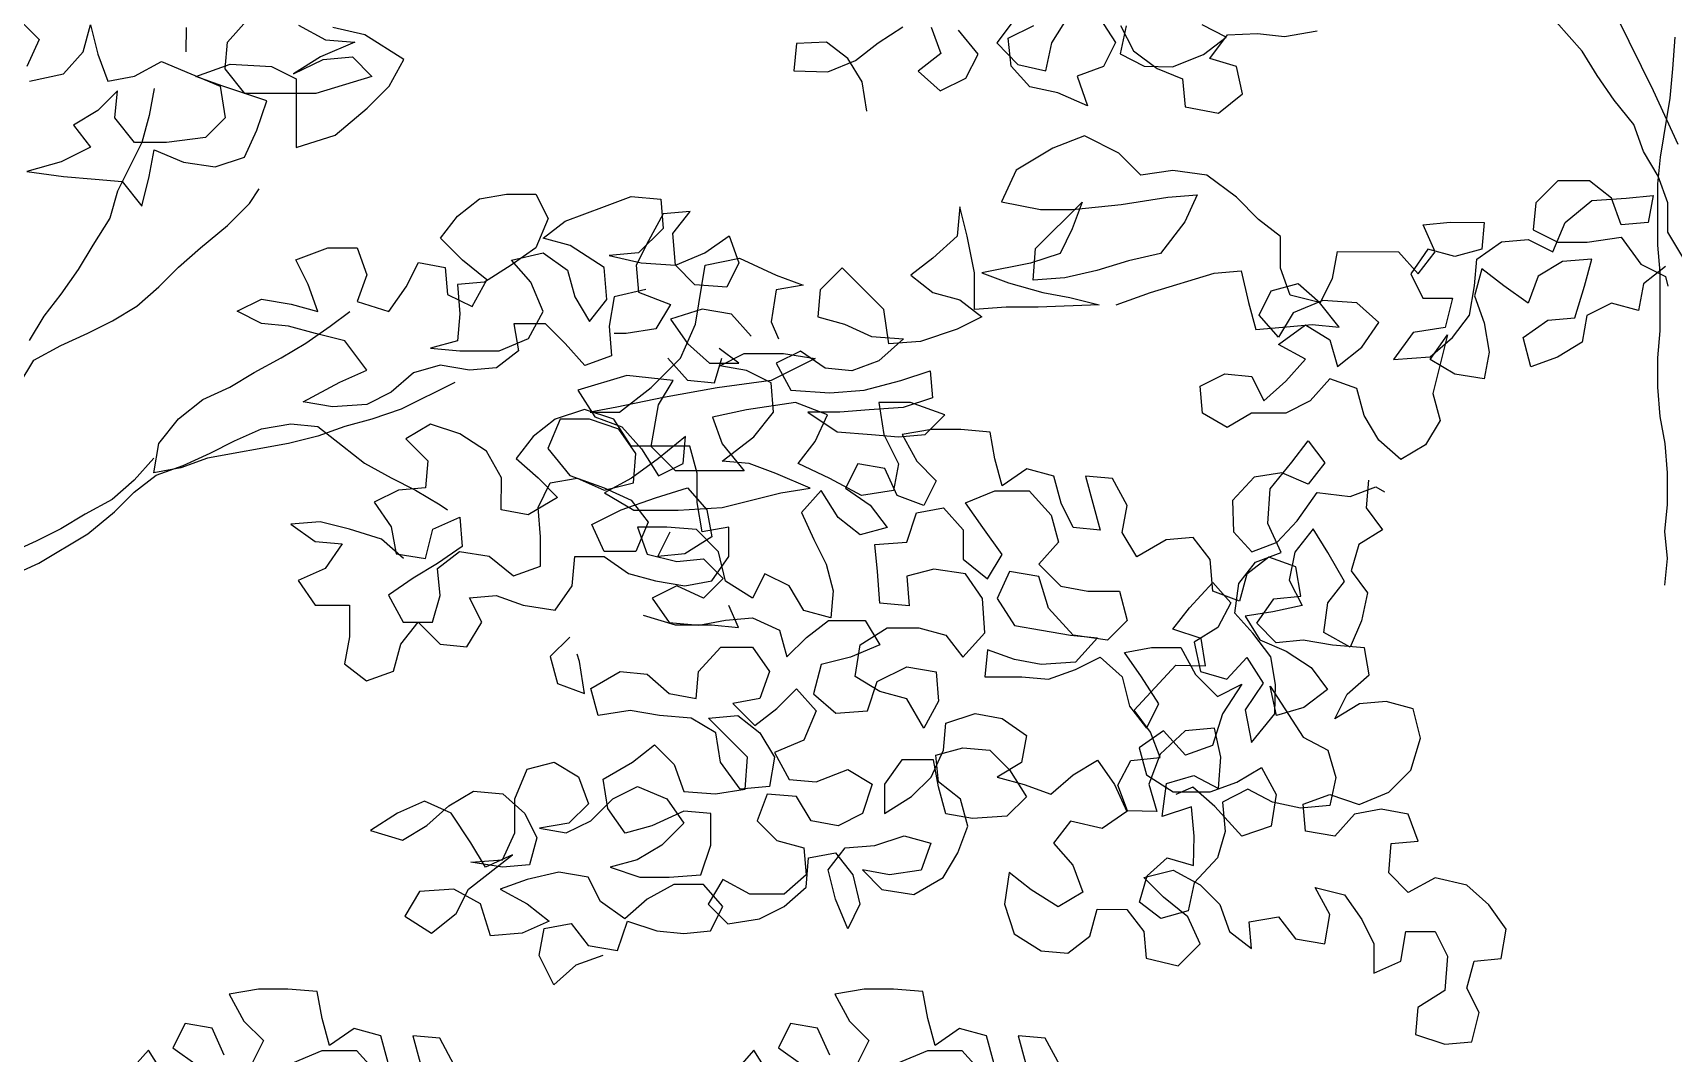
# Model space of a CAD drawing. Header units: inches. Extents: x 350994 to 353538, y 1581369 to 1583842.
# Drawn here: x 351498.56 to 351499.651, y 1583578.015 to 1583578.694 of the extents above; entities that cross this region are included whole.
import ezdxf

# ---------------------------------------------------------------- set-up
doc = ezdxf.new("R2010")
doc.units = ezdxf.units.IN
doc.header["$MEASUREMENT"] = 0
doc.linetypes.add('1', pattern=[0])
doc.layers.add('FOREST', color=96, linetype='Continuous')
doc.layers.add('TREE', color=81, linetype='1')

# ---------------------------------------------------------------- blocks, each defined once
blk = doc.blocks.new('TREE_4')
at = {"color": 94}
for points in [[(801.7, 7581.3), (824.8, 7558.2), (810.3, 7526.4)], [(813.2, 7509), (853.6, 7517.7), (876.8, 7543.7), (885.5, 7575.5), (894.1, 7540.8), (905.7, 7508.9), (937.5, 7514.7), (969.3, 7532), (1038.7, 7503), (1044.4, 7465.4), (1021.3, 7442.3), (975, 7436.6), (937.4, 7436.6), (914.3, 7465.6), (917.2, 7497.4), (894.1, 7474.3), (865.2, 7456.9), (885.4, 7430.9), (850.7, 7413.6), (810.2, 7402.1), (853.5, 7396.2), (891.1, 7393.3), (922.9, 7390.4), (946, 7361.4), (954.7, 7396.1), (960.5, 7427.9), (995.2, 7413.4), (1032.8, 7407.6), (1067.5, 7419.2), (1082, 7451), (1093.6, 7485.6), (1041.6, 7503), (1009.8, 7514.6), (1050.3, 7529), (1099.4, 7526.1), (1128.3, 7511.6), (1128.2, 7430.7), (1174.5, 7445.1), (1212.1, 7476.9), (1238.2, 7502.9), (1255.6, 7534.6), (1209.3, 7563.6), (1171.7, 7572.3)], [(1131.3, 7575.2), (1163.1, 7557.9), (1197.7, 7554.9), (1157.3, 7537.6), (1125.4, 7517.4), (1160.1, 7534.7), (1194.8, 7537.6), (1217.9, 7514.4), (1151.4, 7494.3), (1067.6, 7494.3), (1044.5, 7523.3), (1047.4, 7555.1), (1073.4, 7584)], [(998.3, 7572.5), (998.2, 7543.6)], [(960.6, 7500.2), (954.8, 7468.4), (946.1, 7436.6), (917.1, 7378.8), (908.4, 7347), (888.2, 7315.2), (870.8, 7286.3), (850.5, 7257.4), (830.3, 7231.4), (812.9, 7202.5)], [(647.8, 6884.7), (668, 6910.7), (679.6, 6942.5), (697, 6971.4), (717.3, 7000.2), (734.7, 7029.1), (778.1, 7115.8), (801.3, 7150.5), (818.6, 7179.4), (850.5, 7196.7), (882.3, 7211.2), (911.2, 7225.6), (940.1, 7242.9), (966.2, 7266), (989.3, 7289.1), (1015.4, 7312.2), (1047.2, 7338.2), (1073.2, 7364.2), (1084.8, 7381.6)], [(1541.5, 7262.6), (1503.9, 7254), (1498.1, 7219.3), (1501, 7184.6), (1469.2, 7173), (1446.1, 7199.1), (1423, 7222.2), (1385.4, 7222.3), (1391.1, 7190.5), (1365.1, 7170.2), (1333.3, 7167.4), (1298.6, 7173.2), (1266.8, 7164.5), (1240.7, 7141.4), (1211.8, 7127), (1171.3, 7124.2), (1136.6, 7130), (1180, 7153.1), (1211.8, 7167.5), (1185.9, 7202.2), (1151.2, 7210.9), (1119.4, 7219.6), (1087.6, 7222.5), (1058.7, 7237), (1087.6, 7251.4), (1122.3, 7245.6), (1154.1, 7236.9), (1142.5, 7268.7), (1128.1, 7297.7), (1165.7, 7312.1), (1200.4, 7312.1), (1211.9, 7280.2), (1200.4, 7248.5), (1237.9, 7236.9), (1258.2, 7265.8), (1272.7, 7294.6), (1304.5, 7288.8), (1307.3, 7257), (1336.2, 7242.5), (1353.6, 7274.3), (1324.7, 7297.5), (1298.7, 7323.5), (1319, 7349.5), (1345, 7369.8), (1376.8, 7375.5), (1411.5, 7375.5), (1426, 7346.6), (1411.5, 7311.9), (1382.5, 7291.7), (1350.7, 7271.4), (1318.9, 7268.6), (1321.8, 7233.9), (1318.9, 7202.1), (1287, 7193.4), (1321.7, 7190.5), (1368, 7190.5), (1402.7, 7204.9), (1420.1, 7236.7), (1405.7, 7271.4), (1382.6, 7297.4), (1420.1, 7306.1), (1449, 7285.8), (1457.7, 7254), (1475, 7225.1), (1495.3, 7251.1), (1492.4, 7288.7), (1452, 7314.7), (1420.2, 7323.4), (1446.2, 7343.6), (1492.5, 7360.9), (1524.3, 7372.5), (1559, 7369.6), (1561.8, 7334.9), (1532.9, 7306), (1498.2, 7303.1), (1535.8, 7294.4), (1576.3, 7291.5), (1611, 7305.9), (1639.9, 7326.1), (1651.4, 7294.3), (1637, 7265.4), (1599.4, 7268.3), (1576.3, 7291.5), (1573.4, 7329.1), (1593.7, 7355.1), (1561.9, 7352.2), (1544.5, 7320.4), (1530, 7291.5), (1532.9, 7259.7), (1570.4, 7245.2), (1553.1, 7216.3), (1518.4, 7210.6), (1503.9, 7210.6)], [(1315.9, 7152.9), (1252.3, 7121.2), (1217.6, 7109.7), (1185.8, 7101), (1153.9, 7089.5), (1119.2, 7080.8), (1023.8, 7063.6), (992, 7052), (960.2, 7046.3), (966, 7081), (989.2, 7109.9), (1018.1, 7133), (1049.9, 7147.4), (1078.8, 7164.7), (1110.7, 7182), (1139.6, 7199.4), (1168.5, 7219.6), (1191.7, 7236.9)], [(1665.8, 7207.6), (1642.7, 7233.6), (1608, 7239.4), (1570.4, 7227.9), (1590.6, 7198.9), (1616.6, 7175.8), (1651.3, 7175.8), (1628.2, 7193.1)], [(1567.5, 7181.6), (1590.6, 7155.6), (1622.4, 7152.7), (1631.1, 7181.6)], [(1255, 6944.8), (1229, 6968), (1191.4, 6979.6), (1156.7, 6988.3), (1122, 6985.4), (1150.9, 6965.2), (1182.7, 6962.2), (1162.5, 6933.3), (1130.7, 6918.9), (1150.9, 6890), (1191.4, 6889.9), (1191.3, 6852.4), (1185.5, 6820.6), (1211.5, 6800.3), (1243.3, 6811.8), (1252, 6843.6), (1272.3, 6869.6), (1298.3, 6843.6), (1330.1, 6840.7), (1347.5, 6869.6), (1333, 6898.5), (1364.8, 6901.3), (1396.6, 6889.8), (1434.2, 6883.9), (1454.5, 6912.8), (1457.4, 6947.5), (1492.1, 6947.5), (1521, 6927.2), (1552.8, 6918.5), (1587.5, 6912.7), (1619.3, 6918.5), (1639.6, 6947.4), (1639.6, 6982.1), (1607.8, 6976.3), (1602, 7011), (1602.1, 7045.7), (1593.4, 7077.5), (1524, 7077.6), (1503.8, 7109.4), (1469.1, 7121), (1434.4, 7109.5), (1408.4, 7089.2), (1388.1, 7063.2), (1414.1, 7040.1), (1437.2, 7016.9), (1402.5, 6996.7), (1370.7, 7002.5), (1370.8, 7040.1), (1353.4, 7071.9), (1321.6, 7092.2), (1287, 7103.8), (1258, 7086.5), (1284, 7060.4), (1281.1, 7028.6), (1249.3, 7025.8), (1220.4, 7011.4), (1240.6, 6982.4), (1246.3, 6950.6), (1281, 6944.8), (1289.7, 6979.5), (1321.6, 6993.9), (1324.4, 6959.2), (1295.5, 6939), (1266.6, 6921.7), (1237.6, 6901.5), (1254.9, 6869.6), (1289.6, 6869.6), (1298.3, 6901.4), (1295.5, 6933.2), (1321.5, 6953.4), (1356.2, 6947.6), (1385.1, 6924.5), (1416.9, 6936), (1416.9, 6970.7), (1414.1, 7005.4), (1428.6, 7034.3), (1460.4, 7040), (1492.2, 7025.6), (1526.9, 7034.2), (1529.8, 7068.9), (1509.6, 7097.8), (1474.9, 7109.4), (1440.2, 7109.5), (1425.7, 7074.8), (1451.7, 7042.9), (1492.2, 7028.4), (1524, 7014), (1544.2, 6987.9), (1529.7, 6953.2), (1492.1, 6953.3), (1477.7, 6985.1), (1512.4, 7002.4), (1552.9, 7016.8), (1590.5, 7028.4), (1613.6, 7002.3), (1619.3, 6970.5), (1587.5, 6950.3), (1555.7, 6947.4), (1570.2, 6976.3)], [(792.4, 6925), (824.2, 6939.4), (882.1, 6974.1), (913.9, 7000.1), (937, 7023.2), (963.1, 7043.4), (994.9, 7054.9), (1026.7, 7069.4), (1055.6, 7083.8), (1087.5, 7098.2), (1122.2, 7104), (1154, 7101), (1182.9, 7077.9), (1208.9, 7057.6), (1240.6, 7040.2), (1269.5, 7025.8), (1298.4, 7008.4), (1307.1, 7002.6)], [(1490.8, 6476.1), (1458.9, 6464.5), (1432.9, 6441.4), (1415.6, 6476.1), (1421.4, 6507.9), (1453.2, 6513.7), (1473.4, 6487.6), (1508.1, 6481.8), (1519.7, 6516.5), (1554.4, 6504.9), (1586.2, 6502), (1618, 6504.9), (1632.5, 6533.8), (1609.4, 6559.8), (1574.7, 6559.8), (1542.9, 6542.5), (1516.8, 6519.4), (1487.9, 6539.7), (1473.5, 6568.6), (1438.8, 6574.4), (1401.2, 6565.8), (1369.4, 6554.2), (1401.2, 6536.9), (1427.2, 6516.6), (1395.4, 6502.2), (1357.8, 6499.3), (1346.2, 6536.9), (1314.5, 6554.3), (1274, 6551.4), (1256.6, 6522.5), (1288.4, 6502.3), (1317.3, 6525.4), (1331.8, 6554.3), (1383.9, 6594.7), (1352.1, 6580.3), (1334.7, 6609.2), (1311.6, 6643.9), (1279.9, 6658.4), (1248, 6644), (1216.2, 6623.8), (1253.8, 6612.2), (1282.7, 6629.5), (1308.8, 6652.6), (1337.7, 6669.9), (1372.4, 6667), (1398.4, 6643.8), (1412.8, 6614.9), (1404.1, 6583.1), (1372.3, 6580.3), (1334.7, 6586.1), (1372.3, 6588.9), (1386.8, 6620.7), (1386.8, 6661.2), (1401.3, 6695.9), (1433.1, 6704.5), (1462, 6687.2), (1473.6, 6655.3), (1450.4, 6632.2), (1415.7, 6626.5), (1447.5, 6620.7), (1476.4, 6635.1), (1502.5, 6661.1), (1531.4, 6675.5), (1566.1, 6661), (1586.3, 6632.1), (1560.3, 6606.1), (1531.3, 6588.8), (1499.5, 6580.1), (1534.2, 6568.6), (1568.9, 6568.5), (1606.5, 6571.4), (1618.1, 6606.1), (1618.1, 6643.6), (1586.3, 6646.6), (1548.7, 6629.3), (1516.9, 6620.6), (1496.7, 6649.5), (1490.9, 6684.2), (1525.7, 6704.4), (1551.7, 6724.7), (1574.8, 6701.5), (1586.3, 6669.7), (1623.9, 6666.8), (1658.6, 6672.5), (1661.6, 6710.1), (1615.3, 6756.4), (1650, 6759.3), (1676, 6739), (1693.4, 6710.1), (1687.5, 6675.4), (1652.8, 6672.5), (1629.7, 6704.4), (1624, 6739.1), (1595.1, 6756.4), (1557.5, 6759.4), (1522.8, 6765.2), (1485.2, 6759.4), (1476.6, 6791.2), (1511.3, 6811.4), (1543.1, 6808.5), (1569.1, 6785.4), (1600.9, 6779.6), (1603.8, 6811.4), (1629.9, 6840.2), (1667.5, 6840.2), (1687.7, 6811.3), (1676.1, 6779.5), (1644.3, 6773.7), (1670.3, 6747.7), (1696.3, 6767.9), (1719.5, 6791), (1742.6, 6765), (1728.1, 6730.3), (1693.4, 6715.9), (1710.7, 6684), (1742.5, 6681.1), (1780.1, 6695.5), (1809, 6678.2), (1797.4, 6643.5), (1768.5, 6629.1), (1736.7, 6634.9), (1719.3, 6663.8), (1684.6, 6666.7), (1673.1, 6634.9), (1696.2, 6611.8), (1728, 6603.1), (1730.8, 6571.3), (1704.8, 6548.2), (1664.3, 6548.2), (1632.5, 6565.6), (1615.1, 6536.7), (1638.2, 6513.5), (1675.8, 6519.3), (1704.8, 6533.7), (1730.8, 6556.8), (1733.7, 6591.5), (1765.5, 6597.3), (1785.8, 6571.2), (1794.4, 6536.5), (1779.9, 6507.6), (1765.5, 6542.3), (1756.8, 6577), (1777.1, 6603), (1811.8, 6605.9), (1846.5, 6617.4), (1878.3, 6608.7), (1866.7, 6576.9), (1829.1, 6571.2), (1797.3, 6577), (1820.4, 6553.8), (1858, 6548), (1892.7, 6568.2), (1910.1, 6597.1), (1921.7, 6628.9), (1913.1, 6660.7), (1887.1, 6681), (1884.2, 6712.8), (1916, 6721.4), (1947.8, 6718.5), (1970.9, 6695.4), (1991.1, 6663.5), (1968, 6640.4), (1927.5, 6637.6), (1895.7, 6643.4), (1887, 6675.2), (1881.3, 6707), (1843.7, 6707), (1823.4, 6678.2), (1823.4, 6643.5), (1855.2, 6663.7), (1878.4, 6686.8), (1892.9, 6718.6), (1895.8, 6750.4), (1930.5, 6761.9), (1962.3, 6756.1), (1991.2, 6735.8), (1985.4, 6704), (1956.4, 6686.7), (1988.2, 6678), (2020, 6666.4), (2046.1, 6689.5), (2075, 6706.8), (2095.2, 6677.9), (2109.7, 6646.1), (2080.7, 6625.9), (2043.1, 6634.6), (2022.9, 6608.6), (2046, 6582.5), (2057.5, 6550.7), (2028.6, 6533.4), (1996.8, 6553.7), (1970.8, 6573.9), (1965, 6536.4), (1976.5, 6501.6), (2008.3, 6481.4), (2040.1, 6478.5), (2066.1, 6498.7), (2074.8, 6530.5), (2109.5, 6530.4), (2129.8, 6504.4), (2132.6, 6472.6), (2170.2, 6463.9), (2196.2, 6489.9), (2181.8, 6521.7), (2152.9, 6544.9), (2129.8, 6568), (2164.5, 6576.6), (2196.3, 6559.3), (2219.4, 6536.1), (2231, 6504.3), (2257, 6484), (2254.1, 6515.8), (2288.8, 6521.6), (2309, 6495.6), (2343.7, 6489.7), (2349.5, 6524.4), (2332.2, 6556.3), (2366.9, 6547.5), (2387.1, 6518.6), (2401.5, 6489.7), (2401.5, 6455), (2433.3, 6469.4), (2439.1, 6504.1), (2473.8, 6504.1), (2488.3, 6475.2), (2485.3, 6434.7), (2453.5, 6414.5), (2450.6, 6382.7), (2485.3, 6371.1), (2517.1, 6373.9), (2525.8, 6408.6), (2511.4, 6437.5), (2520.1, 6469.3), (2551.9, 6472.2), (2557.7, 6506.9), (2537.5, 6535.8), (2511.5, 6559), (2473.9, 6567.7), (2442.1, 6550.4), (2419, 6573.5), (2421.9, 6608.2), (2453.7, 6611.1), (2442.1, 6642.9), (2410.3, 6648.7), (2378.5, 6643), (2355.4, 6617), (2320.7, 6622.8), (2317.8, 6654.6), (2349.6, 6666.1), (2384.3, 6654.5), (2419, 6668.9), (2445.1, 6694.9), (2456.7, 6732.5), (2448, 6767.2), (2416.2, 6775.9), (2384.4, 6773.1), (2355.5, 6755.7), (2370, 6784.6), (2396, 6807.7), (2390.3, 6839.5), (2352.7, 6842.5), (2318, 6848.3), (2286.2, 6845.4), (2263.1, 6868.6), (2283.4, 6897.5), (2315.2, 6900.3), (2309.4, 6935), (2277.6, 6946.6), (2251.6, 6926.4), (2242.9, 6894.6), (2211.1, 6906.2), (2208.2, 6943.8), (2188, 6969.8), (2156.2, 6967), (2121.5, 6946.8), (2104.2, 6975.7), (2110, 7007.5), (2092.7, 7039.3), (2060.9, 7042.2), (2078.2, 6978.6), (2046.3, 6981.5), (2031.9, 7010.5), (2023.3, 7042.3), (1991.5, 7051), (1962.5, 7030.8), (1953.9, 7062.6), (1948.1, 7094.4), (1913.5, 7097.3), (1878.8, 7097.3), (1844.1, 7091.6), (1861.4, 7059.8), (1884.5, 7036.6), (1870, 7007.7), (1838.2, 7019.3), (1823.8, 7051.1), (1792, 7056.9), (1777.5, 7028), (1806.4, 7007.8), (1826.6, 6981.7), (1794.8, 6973.1), (1768.8, 6993.4), (1748.6, 7025.2), (1725.4, 6999.2), (1739.9, 6967.4), (1754.3, 6938.4), (1762.9, 6906.6), (1760, 6874.8), (1728.2, 6883.5), (1710.9, 6912.5), (1682, 6926.9), (1667.5, 6898), (1635.7, 6918.3), (1627.1, 6953), (1601.1, 6979.1), (1566.4, 6982), (1531.7, 6982), (1543.2, 6950.2), (1577.9, 6941.5), (1609.7, 6944.4), (1632.8, 6921.2), (1609.7, 6898.1), (1577.9, 6912.6), (1549, 6898.1), (1569.2, 6869.2), (1603.9, 6866.3), (1635.7, 6872), (1667.5, 6874.9), (1699.3, 6860.4), (1707.9, 6828.6), (1731.1, 6851.7), (1757.1, 6871.9), (1800.5, 6871.9), (1817.8, 6843), (1783.1, 6828.5), (1748.4, 6819.9), (1739.7, 6785.2), (1765.7, 6762.1), (1803.3, 6764.9), (1814.9, 6799.6), (1849.6, 6816.9), (1884.3, 6811.1), (1887.1, 6776.4), (1869.8, 6744.6), (1849.6, 6779.3), (1817.8, 6788), (1788.9, 6805.4), (1794.7, 6843), (1826.5, 6863.2), (1864.1, 6863.2), (1895.9, 6854.5), (1916.1, 6828.4), (1942.1, 6857.3), (1939.3, 6897.8), (1919.1, 6926.7), (1881.5, 6932.5), (1849.7, 6923.9), (1852.5, 6889.2), (1817.9, 6892.1), (1815, 6929.7), (1812.1, 6961.5), (1849.7, 6964.4), (1861.3, 6999.1), (1893.1, 7004.8), (1916.2, 6978.8), (1916.2, 6944.1), (1945.1, 6920.9), (1962.5, 6949.8), (1939.4, 6981.6), (1919.2, 7010.6), (1953.9, 7025), (1994.3, 7025), (2020.3, 6996), (2029, 6964.2), (2005.8, 6938.2), (2031.8, 6912.2), (2063.6, 6906.3), (2101.2, 6906.3), (2109.9, 6871.6), (2086.7, 6848.5), (2046.2, 6854.3), (2017.3, 6886.2), (2005.8, 6923.7), (1971.1, 6929.6), (1956.6, 6897.8), (1976.9, 6865.9), (2008.7, 6860.1), (2043.3, 6854.3), (2075.1, 6851.4), (2049.1, 6822.5), (2008.6, 6819.7), (1976.8, 6825.5), (1945, 6837.1), (1942.1, 6805.3), (1985.5, 6805.2), (2017.3, 6802.3), (2049.1, 6813.8), (2078, 6828.3), (2104, 6805.1), (2112.7, 6770.4), (2132.9, 6744.4), (2147.4, 6773.3), (2127.1, 6805.1), (2106.9, 6834), (2138.7, 6839.8), (2173.4, 6839.7), (2190.8, 6807.9), (2216.8, 6781.9), (2245.7, 6796.3), (2222.5, 6761.6), (2210.9, 6724.1), (2179.1, 6712.5), (2153.1, 6741.5), (2124.2, 6721.2), (2132.8, 6689.4), (2164.6, 6669.2), (2208, 6669.1), (2239.8, 6680.7), (2268.7, 6698), (2286, 6666.2), (2280.2, 6628.6), (2245.5, 6617.1), (2213.7, 6651.8), (2187.7, 6674.9), (2167.5, 6666.3)], [(960.2, 7063.6), (937.1, 7037.6), (911, 7014.5), (879.2, 6997.2), (850.3, 6979.9), (821.3, 6965.5), (789.5, 6951), (731.7, 6922.2), (699.8, 6904.8), (636.2, 6864.4), (630.4, 6858.7)], [(1538.3, 6878.1), (1575.9, 6866.5), (1619.2, 6866.4), (1651, 6863.5), (1639.5, 6889.5)], [(1451.5, 6852.1), (1428.4, 6829), (1437, 6797.2), (1468.8, 6785.6), (1463.1, 6823.2), (1460.2, 6831.9)], [(1315.2, 6346.3), (1297.9, 6378.1), (1266.1, 6381), (1283.4, 6317.4)], [(1237.1, 6349.2), (1228.5, 6381), (1196.7, 6389.7), (1167.7, 6369.5), (1159.1, 6401.3), (1153.3, 6433.2), (1118.7, 6436.1), (1084, 6436.1), (1049.3, 6430.4), (1066.6, 6398.5), (1089.7, 6375.4), (1075.2, 6346.5)], [(1043.4, 6358.1), (1029, 6389.9), (997.2, 6395.7), (982.7, 6366.8), (1011.6, 6346.5)], [(974, 6332.1), (953.8, 6363.9), (930.6, 6337.9)], [(1124.4, 6349.3), (1159.1, 6363.8), (1199.5, 6363.7), (1225.5, 6334.8)], [(2030.5, 6346.3), (2013.2, 6378.1), (1981.4, 6381), (1998.7, 6317.4)], [(1952.4, 6349.2), (1943.8, 6381), (1912, 6389.7), (1883.1, 6369.5), (1874.4, 6401.3), (1868.7, 6433.2), (1834, 6436.1), (1799.3, 6436.1), (1764.6, 6430.4), (1781.9, 6398.5), (1805, 6375.4), (1790.5, 6346.5)], [(1758.7, 6358.1), (1744.3, 6389.9), (1712.5, 6395.7), (1698, 6366.8), (1726.9, 6346.5)], [(1689.3, 6332.1), (1669.1, 6363.9), (1646, 6337.9)], [(1839.7, 6349.3), (1874.4, 6363.8), (1914.9, 6363.7), (1940.9, 6334.8)], [(-301.6, 5746.4), (-324.8, 5717.5), (-347.9, 5685.7), (-368.2, 5653.9), (-388.5, 5627.9), (-408.7, 5599), (-423.2, 5567.2), (-431.9, 5535.4), (-434.8, 5500.7), (-440.6, 5466), (-446.5, 5434.2), (-452.3, 5399.5), (-455.2, 5364.8), (-458.1, 5333), (-458.2, 5223.2), (-455.4, 5191.4), (-446.7, 5159.6), (-438.1, 5124.8), (-415, 5061.2), (-400.6, 5029.4), (-383.2, 5000.5), (-340, 4913.7), (-311.1, 4850.1)], [(-1269.1, 4889.2), (-1274.7, 4923.6), (-1291.5, 4951.3), (-1316.8, 4970.7), (-1352.1, 4969), (-1355.3, 4936.9), (-1315.1, 4935.4), (-1282.6, 4949.1), (-1255.8, 4969.8), (-1226.6, 4988.9)], [(-1192.9, 4988.2), (-1181.7, 4957.2), (-1208.5, 4936.4), (-1182.2, 4913), (-1152.1, 4928.2), (-1137.6, 4956.6), (-1160.7, 4984.9)], [(-1096, 4995.4), (-1115.4, 4970), (-1090.7, 4944.1), (-1057.7, 4936.9), (-1050.5, 4970), (-1030.4, 5001.8)], [(-994.2, 4999.5), (-975.1, 4970.2), (-989.6, 4941.8), (-1020.6, 4930.6), (-1008.5, 4895.6), (-1043.4, 4910.8), (-1076.5, 4918), (-1098.7, 4942.3), (-1101.9, 4975.2), (-1071.8, 4990.3)], [(-962.7, 4989.8), (-969.9, 4956.7), (-941.5, 4942.2), (-907.8, 4941.4), (-871.3, 4955.9), (-844.5, 4976.7), (-872.9, 4991.2)], [(-969.2, 4990.4), (-954, 4960.3), (-926.2, 4939.4), (-896.2, 4927.3), (-893, 4894.4), (-853.5, 4886.6), (-825.2, 4909.7), (-832.4, 4941.7), (-863.9, 4951.3), (-842.9, 4979.1), (-807.7, 4980.8), (-775.5, 4977.5), (-737.2, 4984.1)], [(-2.9, -31.8), (0, 0), (-2.9, 31.8), (0.1, 63.6), (0.1, 101.2), (-2.8, 135.9), (-8.5, 167.7), (-11.4, 202.4), (-11.3, 237.1), (-8.4, 268.9), (-8.4, 338.3), (-11.2, 370.1), (-11.2, 442.4), (-8.2, 474.2), (3.4, 543.6), (6.3, 578.3), (9.2, 615.8)], [(-288.1, 4688.1), (-322.8, 4746), (-322.7, 4780.7), (-334.3, 4812.5), (-351.6, 4841.4), (-363.1, 4873.2), (-386.2, 4902.2), (-406.4, 4931.1), (-423.8, 4960), (-470, 5012.1)], [(-974.3, 4660.3), (-933.8, 4674.7), (-858.6, 4697.7), (-826.8, 4700.6), (-818.2, 4663), (-809.5, 4631.2), (-777.7, 4634.1), (-743, 4636.9), (-711.2, 4634), (-734.3, 4662.9), (-769, 4671.6), (-780.5, 4703.5), (-780.5, 4741), (-806.5, 4761.3), (-832.5, 4787.4), (-867.2, 4813.4), (-907.7, 4819.2), (-945.3, 4813.5), (-971.2, 4839.5), (-1011.7, 4859.8), (-1049.3, 4845.4), (-1092.7, 4819.4), (-1110.1, 4781.8), (-1063.8, 4773.1), (-1026.2, 4773.1), (-968.4, 4778.8), (-913.5, 4787.4), (-878.8, 4790.3), (-893.3, 4758.5), (-922.2, 4720.9), (-959.8, 4712.3), (-997.4, 4700.8), (-1035, 4692.1), (-1072.6, 4689.3), (-1069.7, 4726.9), (-1014.7, 4781.7), (-1026.3, 4749.9), (-1040.7, 4721), (-1075.5, 4709.5), (-1133.3, 4698), (-1101.5, 4686.4), (-1061, 4674.8), (-1029.2, 4669), (-994.5, 4660.3), (-1066.8, 4657.5), (-1104.4, 4657.5), (-1142, 4654.6), (-1142, 4698), (-1150.6, 4741.4), (-1159.2, 4776.1), (-1162.2, 4741.4), (-1191.1, 4715.4), (-1217.1, 4695.2), (-1191.1, 4674.9), (-1159.3, 4666.2), (-1133.3, 4646), (-1162.3, 4631.5), (-1205.6, 4617.1), (-1243.2, 4614.2), (-1249, 4654.7), (-1298.1, 4703.9), (-1324.1, 4677.9), (-1327.1, 4646.1), (-1295.3, 4637.4), (-1263.5, 4622.9), (-1225.9, 4620), (-1254.8, 4594), (-1286.6, 4582.5), (-1318.4, 4585.4), (-1347.3, 4605.7), (-1376.3, 4591.2), (-1358.9, 4559.4), (-1312.7, 4556.5), (-1272.2, 4559.3), (-1228.8, 4570.9), (-1194.1, 4582.4), (-1191.3, 4550.6), (-1226, 4539.1), (-1266.4, 4536.2), (-1301.1, 4533.3), (-1338.7, 4533.4), (-1304, 4510.2), (-1263.6, 4507.3), (-1231.8, 4504.4), (-1200, 4507.2), (-1176.8, 4530.3), (-1217.3, 4544.8), (-1254.9, 4544.9), (-1249.1, 4507.3), (-1231.8, 4472.6), (-1237.6, 4440.8), (-1275.2, 4435), (-1312.8, 4455.3), (-1350.3, 4472.7), (-1330.1, 4498.7), (-1315.6, 4530.5), (-1353.2, 4545), (-1411, 4536.3), (-1451.5, 4527.7), (-1440, 4495.9), (-1414, 4464.1), (-1494.9, 4464.1), (-1523.8, 4493.1), (-1515.1, 4542.2), (-1497.7, 4571.1), (-1552.6, 4576.9), (-1610.5, 4559.6), (-1590.3, 4527.8), (-1558.5, 4516.2), (-1535.4, 4490.2), (-1515.2, 4458.4), (-1486.2, 4472.8), (-1483.3, 4504.6), (-1515.1, 4478.6), (-1547, 4455.5), (-1578.8, 4438.2), (-1544.1, 4417.9), (-1492.1, 4417.9), (-1440, 4420.7), (-1370.6, 4438), (-1335.9, 4443.7), (-1376.4, 4461.1), (-1408.2, 4472.7), (-1440, 4475.6), (-1402.4, 4504.5), (-1379.2, 4533.4), (-1382.1, 4568.1), (-1411, 4582.6), (-1442.8, 4588.4), (-1413.8, 4602.8), (-1367.6, 4602.8), (-1330, 4597), (-1382.1, 4571), (-1445.7, 4562.4), (-1509.3, 4550.9), (-1564.2, 4539.4), (-1596, 4533.6), (-1561.4, 4533.6), (-1523.7, 4562.5), (-1489, 4597.1), (-1471.6, 4637.6), (-1460, 4707), (-1419.5, 4715.6), (-1376.2, 4695.3), (-1344.4, 4683.7), (-1376.2, 4678), (-1382, 4640.4), (-1373.3, 4620.1)], [(-325.7, 4705.5), (-351.7, 4685.3), (-357.5, 4653.5), (-389.3, 4662.2), (-418.3, 4647.8), (-424.1, 4616), (-453, 4598.6), (-484.8, 4587.1), (-493.5, 4621.8), (-464.5, 4642), (-432.7, 4644.9), (-421.1, 4682.5), (-412.4, 4714.3), (-447.1, 4711.4), (-476, 4694.1), (-487.6, 4662.3), (-516.5, 4682.6), (-542.5, 4702.8), (-551.2, 4671), (-539.7, 4639.2), (-534, 4604.5), (-539.8, 4572.7), (-574.5, 4578.5), (-603.4, 4595.9), (-583.1, 4624.8), (-600.5, 4555.4), (-591.9, 4523.6), (-609.2, 4494.7), (-638.2, 4477.4), (-664.2, 4500.5), (-681.5, 4529.5), (-690.1, 4561.3), (-721.9, 4572.9), (-745.1, 4546.9), (-774, 4532.4), (-814.5, 4532.5), (-843.4, 4515.2), (-872.3, 4532.5), (-875.2, 4564.3), (-846.2, 4578.8), (-814.4, 4575.8), (-800, 4546.9), (-774, 4570), (-750.8, 4596), (-782.6, 4613.4), (-750.8, 4636.5), (-721.9, 4619.1), (-713.2, 4587.3), (-684.3, 4610.4), (-664, 4639.3), (-690, 4662.5), (-730.5, 4665.4), (-765.2, 4651), (-782.6, 4622.1), (-805.7, 4648.1), (-791.2, 4677), (-759.4, 4685.7), (-733.4, 4662.5), (-718.9, 4691.4), (-713.1, 4723.2), (-640.8, 4723.1), (-617.7, 4697.1), (-597.5, 4723.1), (-611.9, 4754.9), (-580.1, 4757.8), (-539.6, 4757.7), (-542.5, 4725.9), (-574.3, 4717.3), (-606.1, 4726), (-626.4, 4697.1), (-612, 4668.2), (-577.3, 4668.2), (-586, 4633.5), (-623.6, 4627.7), (-646.7, 4595.9), (-603.4, 4598.8), (-577.3, 4621.9), (-557, 4647.9), (-551.2, 4682.6), (-548.3, 4714.4), (-519.4, 4734.6), (-487.6, 4737.5), (-458.7, 4723), (-444.2, 4757.7), (-412.4, 4783.7), (-371.9, 4786.5), (-340.1, 4789.4), (-345.9, 4757.6), (-377.7, 4754.7), (-389.2, 4786.5), (-415.2, 4806.8), (-452.8, 4806.8), (-478.9, 4780.8), (-481.8, 4749), (-452.9, 4734.5), (-418.2, 4734.5), (-377.7, 4740.3), (-354.6, 4708.4), (-325.7, 4693.9), (-322.8, 4682.4)], [(-676.3, 4453.1), (-679.2, 4420.3), (-659.9, 4394.4), (-687.9, 4377), (-697, 4346), (-677.7, 4320.1), (-684.7, 4287.1), (-698, 4256), (-729.2, 4273.3), (-724.3, 4308.2), (-704.8, 4333.5), (-724.4, 4367.5), (-741.7, 4395.6), (-763.3, 4368.2), (-770.3, 4335.2), (-754.9, 4305.1), (-789.4, 4297.7), (-822, 4292.5), (-804.6, 4264.5), (-773.5, 4251.2), (-744.2, 4231.8), (-724.8, 4205.9), (-752.7, 4184.5), (-785.1, 4175.1), (-792.5, 4209.7), (-753.5, 4149.7), (-724.3, 4134.3), (-715, 4101.9), (-722, 4068.9), (-756.7, 4065.7), (-789.7, 4072.7), (-818.9, 4088), (-849, 4072.6), (-845.7, 4038), (-854.9, 4007), (-882.5, 3977.4), (-889.5, 3944.4), (-921.9, 3935.1), (-947.1, 3954.6), (-938, 3985.6), (-914.2, 4006.9), (-883.2, 3997.8), (-882.4, 4032.6), (-885.6, 4067.3), (-920, 4055.8), (-915.2, 4094.9), (-882.8, 4104.2), (-853.7, 4088.9), (-850.9, 4125.8), (-858.2, 4160.3), (-892.9, 4157), (-922.6, 4129.4), (-935.7, 4094.1), (-926.4, 4061.7), (-961.2, 4062.6), (-972.5, 4092.8), (-957.1, 4122), (-922.5, 4125.3), (-933.8, 4155.6), (-953.1, 4181.5), (-903.8, 4234.4), (-869, 4233.6), (-874.2, 4266.1), (-907.4, 4277.2), (-887.8, 4302.4), (-860.2, 4332.1), (-838.9, 4308.3), (-854.2, 4279.1), (-882.3, 4261.7), (-874.9, 4227.2), (-843.9, 4218.1), (-820.3, 4243.5), (-800.8, 4213.5), (-822.2, 4182), (-814.7, 4143.4), (-787.2, 4177.1), (-786.4, 4211.9), (-791.6, 4244.5), (-813.1, 4272.4), (-834.4, 4296.1), (-829.5, 4331.1), (-809.9, 4356.3), (-779.6, 4367.6), (-795.2, 4401.9), (-792.5, 4442.9), (-767, 4474.5), (-747.5, 4499.7), (-728.1, 4473.8), (-747.7, 4448.5), (-778.9, 4461.8), (-811.4, 4456.5), (-837, 4429), (-835.7, 4392.3), (-814.4, 4368.5), (-784.1, 4379.8), (-760.5, 4405.1), (-737.1, 4438.7), (-698.1, 4433.9), (-667.8, 4445.2), (-657.4, 4439.5)]]:
    blk.add_lwpolyline(points, dxfattribs=at)

msp = doc.modelspace()

# ---------------------------------------------------------------- hatches: boundary and pattern name
at = {"layer": 'FOREST', "lineweight": 5}
h = msp.add_hatch(dxfattribs=at)
h.set_pattern_fill('ANSI31', color=96, scale=50, style=0)
h.paths.add_polyline_path([(351604.9274, 1583347.98), (351663.0036, 1583522.9504), (351611.8779, 1583545.3594), (351490.2916, 1583598.0852), (351436.5696, 1583404.4646), (351529.745, 1583373.1705)])
h.paths.add_polyline_path([(351517.5086, 1583480.1397), (351575.3657, 1583480.1397), (351575.3657, 1583465.1397), (351517.5086, 1583465.1397)], flags=24)

# ---------------------------------------------------------------- block references
at = {"layer": 'TREE', "lineweight": 5, "xscale": 0.0005632341344607994, "yscale": 0.0005632341490127146, "zscale": 0.0005632341444477617}
for p in [(351499.6473, 1583578.3442), (351499.8294, 1583575.8881), (351498.0994, 1583574.4325)]:
    msp.add_blockref('TREE_4', p, dxfattribs=at)

doc.saveas('drawing.dxf')
